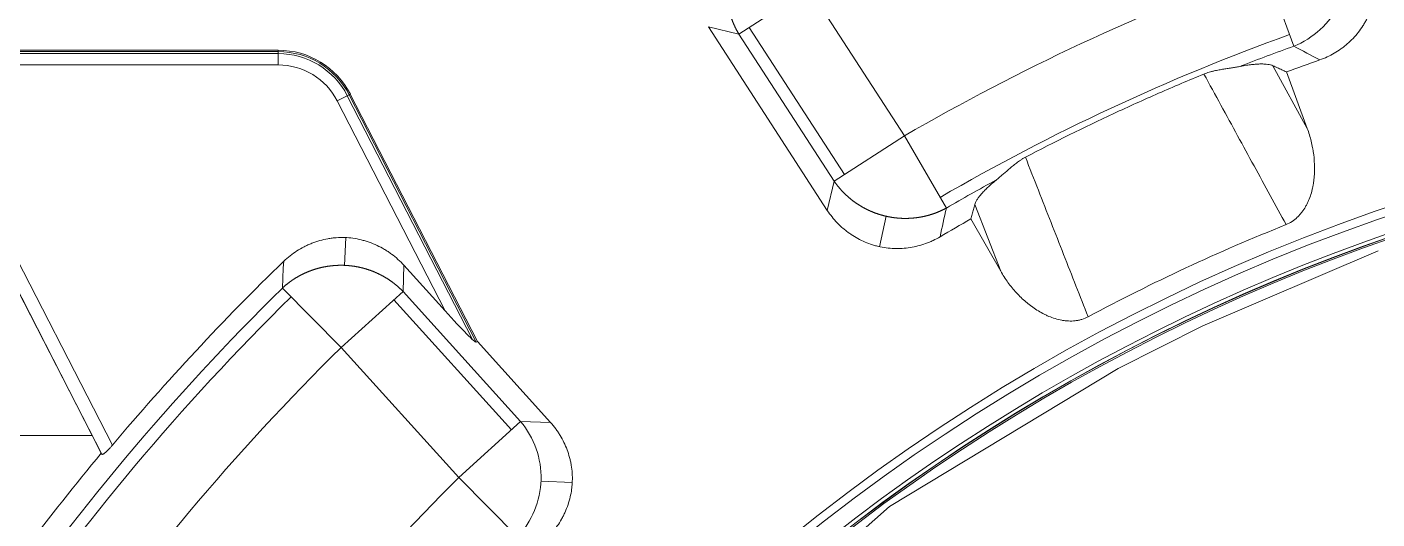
# Model space of a CAD drawing. Header units: millimetres. Extents: x 473 to 1051, y 289 to 609.
# Drawn here: x 530.4 to 600.4, y 538.2 to 563.7 of the extents above; entities that cross this region are included whole.
import ezdxf

# ---------------------------------------------------------------- set-up
doc = ezdxf.new("R2010")
doc.units = ezdxf.units.MM
doc.layers.add('core', color=7, linetype='Continuous', lineweight=20)

msp = doc.modelspace()

# ---------------------------------------------------------------- linework, layer by layer
at = {"layer": 'core', "lineweight": 13}
for p, q in [((596.116, 562.739), (594.647, 566.816)), ((567.341, 563.369), (570.979, 565.723)), ((570.979, 565.723), (575.923, 558.085)), ((567.341, 563.369), (565.765, 563.739)), ((572.823, 556.078), (567.879, 563.717)), ((567.341, 563.369), (572.285, 555.73)), ((543.453, 562.458), (524.717, 562.458)), ((524.717, 562.356), (543.453, 562.356)), ((543.453, 562.532), (543.453, 562.458)), ((543.453, 562.458), (543.453, 561.768)), ((524.717, 561.768), (543.453, 561.768)), ((524.717, 561.768), (534.849, 542.026)), ((545.603, 561.853), (545.642, 561.916)), ((524.094, 561.449), (534.301, 541.561)), ((546.51, 559.901), (547.123, 560.216)), ((553.531, 547.506), (547.033, 560.169)), ((547.123, 560.216), (547.189, 560.25)), ((553.716, 547.37), (547.123, 560.216)), ((552.102, 549.005), (546.51, 559.901)), ((575.923, 558.085), (572.285, 555.73)), ((578.101, 554.339), (575.923, 558.085)), ((571.927, 554.218), (572.285, 555.73)), ((574.635, 552.33), (574.983, 553.912)), ((546.893, 551.363), (546.963, 552.806)), ((549.967, 551.369), (549.925, 550.005)), ((546.709, 547.1), (543.666, 550.185)), ((546.709, 547.1), (549.925, 550.005)), ((556.023, 543.252), (549.925, 550.005)), ((549.449, 549.575), (555.548, 542.822)), ((552.808, 540.348), (546.709, 547.1)), ((556.023, 543.252), (552.808, 540.348)), ((556.023, 543.252), (557.577, 543.206)), ((552.808, 540.348), (555.862, 537.274)), ((557.079, 540.161), (558.698, 540.083))]:
    msp.add_line(p, q, dxfattribs=at)
at = {"layer": 'core', "lineweight": 18}
for p, q in [((571.927, 554.218), (565.765, 563.739)), ((473.422, 562.532), (543.453, 562.532)), ((595.037, 561.728), (596.818, 558.474)), ((533.802, 542.532), (524.08, 561.475)), ((595.736, 561.406), (596.818, 558.474)), ((547.189, 560.25), (553.778, 547.413)), ((580.918, 551.06), (579.57, 554.516)), ((580.918, 551.06), (579.366, 553.773)), ((600.501, 552.109), (591.41, 548.229)), ((549.967, 551.369), (552.102, 549.005)), ((591.41, 548.229), (587.01, 546.004)), ((553.716, 547.37), (553.778, 547.413)), ((553.778, 547.413), (557.577, 543.206)), ((587.01, 546.004), (575.154, 538.846)), ((533.802, 542.532), (473.422, 542.532)), ((534.274, 541.613), (533.802, 542.532)), ((575.154, 538.846), (565.761, 530.573))]:
    msp.add_line(p, q, dxfattribs=at)
at = {"layer": 'core', "lineweight": 13}
for centre, radius, start, end in [((633.434, 459.195), 114.397, 109.81924, 120.18076), ((633.434, 459.195), 110.705, 109.81924, 120.18076), ((543.453, 558.332), 4.126, 27.16814, 90), ((543.453, 558.332), 4.024, 27.16814, 90), ((633.434, 459.195), 110.064, 109.81924, 111.33931), ((543.453, 558.332), 3.436, 27.16814, 90), ((633.422, 459.219), 100.107, 306.80958, 233.19042), ((633.422, 459.219), 99.239, 100.9827, 225.04545), ((633.422, 459.219), 99.048, 101.05803, 224.91574), ((633.422, 459.219), 99.038, 101.0601, 224.90418), ((633.434, 459.195), 110.064, 118.64318, 120.18076), ((633.443, 459.202), 127.82, 134.61792, 145.38209), ((633.443, 459.202), 127.179, 134.61792, 145.38208), ((633.443, 459.202), 123.487, 134.61792, 145.38208), ((633.443, 459.202), 114.397, 134.81924, 145.18076)]:
    msp.add_arc(centre, radius, start, end, dxfattribs=at)
at = {"layer": 'core', "lineweight": 18}
for centre, radius, start, end in [((543.453, 558.332), 4.2, 27.16814, 90), ((633.434, 459.195), 108.942, 109.27821, 110.24483), ((633.422, 459.219), 100.547, 306.63636, 233.36541), ((633.422, 459.219), 98.958, 101.0725, 224.85525), ((633.434, 459.195), 108.942, 119.75517, 120.72179), ((633.422, 459.219), 101.52, 111.80212, 118.19788), ((633.443, 459.202), 128.766, 134.1628, 139.96807), ((633.443, 459.202), 128.942, 140.27289, 145.92127)]:
    msp.add_arc(centre, radius, start, end, dxfattribs=at)
msp.add_ellipse((551.883, 549.432), major_axis=(-1.833, 2.061), ratio=0.044109, start_param=1.739892, end_param=3.136155, dxfattribs=at)
at = {"layer": 'core', "lineweight": 13}
for points, knots in [([(598.789, 568.089), (599.075, 567.046), (598.844, 564.719), (597.122, 563.136), (596.116, 562.739)], [0, 0, 0, 0, 0.5, 1, 1, 1, 1]), ([(566.708, 565.723), (566.708, 565.713), (566.708, 565.692), (566.708, 565.66), (566.708, 565.629), (566.708, 565.597), (566.709, 565.566), (566.709, 565.534), (566.71, 565.503), (566.712, 565.471), (566.713, 565.439), (566.715, 565.407), (566.717, 565.376), (566.719, 565.344), (566.721, 565.312), (566.724, 565.28), (566.727, 565.249), (566.73, 565.217), (566.733, 565.185), (566.736, 565.153), (566.74, 565.121), (566.744, 565.089), (566.748, 565.057), (566.753, 565.025), (566.757, 564.993), (566.762, 564.961), (566.767, 564.929), (566.773, 564.897), (566.778, 564.866), (566.784, 564.834), (566.79, 564.802), (566.797, 564.77), (566.803, 564.738), (566.81, 564.706), (566.817, 564.674), (566.824, 564.642), (566.832, 564.61), (566.84, 564.578), (566.848, 564.546), (566.856, 564.514), (566.865, 564.483), (566.874, 564.451), (566.883, 564.419), (566.892, 564.387), (566.901, 564.356), (566.911, 564.324), (566.921, 564.292), (566.932, 564.261), (566.942, 564.229), (566.953, 564.197), (566.964, 564.166), (566.975, 564.134), (566.987, 564.103), (566.999, 564.072), (567.011, 564.04), (567.023, 564.009), (567.035, 563.978), (567.048, 563.947), (567.061, 563.916), (567.075, 563.885), (567.088, 563.854), (567.102, 563.823), (567.116, 563.792), (567.131, 563.761), (567.145, 563.73), (567.16, 563.7), (567.175, 563.669), (567.191, 563.639), (567.206, 563.608), (567.222, 563.578), (567.238, 563.548), (567.255, 563.518), (567.272, 563.488), (567.289, 563.458), (567.306, 563.428), (567.323, 563.398), (567.335, 563.378), (567.341, 563.369)], [0, 0, 0, 0, 0.012634, 0.025286, 0.037954, 0.05064, 0.063343, 0.076063, 0.088801, 0.101556, 0.114329, 0.127119, 0.139927, 0.152753, 0.165597, 0.178459, 0.191339, 0.204237, 0.217154, 0.230088, 0.243041, 0.256013, 0.269003, 0.282012, 0.295039, 0.308086, 0.321151, 0.334235, 0.347338, 0.36046, 0.373601, 0.386762, 0.399942, 0.413141, 0.42636, 0.439598, 0.452856, 0.466134, 0.479431, 0.492748, 0.506085, 0.519442, 0.532819, 0.546216, 0.559633, 0.573071, 0.586529, 0.600007, 0.613506, 0.627025, 0.640564, 0.654124, 0.667705, 0.681307, 0.69493, 0.708573, 0.722237, 0.735922, 0.749629, 0.763356, 0.777105, 0.790874, 0.804665, 0.818478, 0.832311, 0.846166, 0.860043, 0.873941, 0.887861, 0.901802, 0.915765, 0.929749, 0.943756, 0.957784, 0.971834, 0.985906, 1, 1, 1, 1]), ([(572.285, 555.73), (572.291, 555.721), (572.304, 555.703), (572.323, 555.676), (572.342, 555.649), (572.362, 555.623), (572.381, 555.596), (572.401, 555.57), (572.421, 555.543), (572.441, 555.517), (572.462, 555.492), (572.482, 555.466), (572.503, 555.44), (572.524, 555.415), (572.545, 555.39), (572.566, 555.364), (572.588, 555.34), (572.61, 555.315), (572.631, 555.29), (572.653, 555.266), (572.676, 555.242), (572.698, 555.218), (572.721, 555.194), (572.743, 555.17), (572.766, 555.146), (572.789, 555.123), (572.813, 555.1), (572.836, 555.077), (572.86, 555.054), (572.883, 555.031), (572.907, 555.009), (572.931, 554.986), (572.955, 554.964), (572.98, 554.942), (573.004, 554.921), (573.029, 554.899), (573.054, 554.878), (573.079, 554.856), (573.104, 554.835), (573.129, 554.815), (573.155, 554.794), (573.18, 554.773), (573.206, 554.753), (573.232, 554.733), (573.258, 554.713), (573.284, 554.694), (573.31, 554.674), (573.337, 554.655), (573.363, 554.636), (573.39, 554.617), (573.417, 554.598), (573.444, 554.58), (573.471, 554.561), (573.498, 554.543), (573.526, 554.525), (573.553, 554.508), (573.581, 554.49), (573.608, 554.473), (573.636, 554.456), (573.664, 554.439), (573.692, 554.422), (573.721, 554.406), (573.749, 554.39), (573.777, 554.374), (573.806, 554.358), (573.835, 554.342), (573.863, 554.327), (573.892, 554.312), (573.921, 554.297), (573.95, 554.282), (573.98, 554.267), (574.009, 554.253), (574.038, 554.239), (574.068, 554.225), (574.097, 554.211), (574.127, 554.198), (574.157, 554.184), (574.187, 554.171), (574.217, 554.159), (574.247, 554.146), (574.277, 554.134), (574.307, 554.121), (574.337, 554.109), (574.368, 554.098), (574.398, 554.086), (574.429, 554.075), (574.459, 554.064), (574.49, 554.053), (574.521, 554.042), (574.552, 554.032), (574.583, 554.022), (574.614, 554.012), (574.645, 554.002), (574.676, 553.992), (574.707, 553.983), (574.739, 553.974), (574.77, 553.965), (574.801, 553.957), (574.833, 553.948), (574.864, 553.94), (574.896, 553.932), (574.928, 553.925), (574.959, 553.917), (574.991, 553.91), (575.023, 553.903), (575.055, 553.896), (575.087, 553.89), (575.119, 553.883), (575.151, 553.877), (575.183, 553.871), (575.215, 553.866), (575.247, 553.86), (575.279, 553.855), (575.311, 553.85), (575.344, 553.846), (575.376, 553.841), (575.408, 553.837), (575.441, 553.833), (575.473, 553.829), (575.505, 553.826), (575.538, 553.822), (575.57, 553.819), (575.603, 553.816), (575.635, 553.814), (575.668, 553.811), (575.7, 553.809), (575.733, 553.807), (575.765, 553.806), (575.798, 553.804), (575.83, 553.803), (575.863, 553.802), (575.896, 553.802), (575.928, 553.801), (575.961, 553.801), (575.994, 553.801), (576.026, 553.801), (576.059, 553.802), (576.091, 553.802), (576.124, 553.803), (576.157, 553.805), (576.189, 553.806), (576.222, 553.808), (576.255, 553.81), (576.287, 553.812), (576.32, 553.814), (576.352, 553.817), (576.385, 553.82), (576.417, 553.823), (576.45, 553.826), (576.482, 553.83), (576.515, 553.833), (576.547, 553.837), (576.58, 553.842), (576.612, 553.846), (576.644, 553.851), (576.677, 553.856), (576.709, 553.861), (576.741, 553.867), (576.774, 553.872), (576.806, 553.878), (576.838, 553.884), (576.87, 553.891), (576.902, 553.898), (576.934, 553.904), (576.966, 553.912), (576.998, 553.919), (577.03, 553.926), (577.062, 553.934), (577.094, 553.942), (577.125, 553.951), (577.157, 553.959), (577.189, 553.968), (577.22, 553.977), (577.252, 553.986), (577.283, 553.996), (577.314, 554.005), (577.346, 554.015), (577.377, 554.026), (577.408, 554.036), (577.439, 554.047), (577.47, 554.057), (577.501, 554.069), (577.532, 554.08), (577.563, 554.091), (577.593, 554.103), (577.624, 554.115), (577.655, 554.128), (577.685, 554.14), (577.715, 554.153), (577.746, 554.166), (577.776, 554.179), (577.806, 554.192), (577.836, 554.206), (577.866, 554.22), (577.896, 554.234), (577.925, 554.248), (577.955, 554.263), (577.984, 554.278), (578.014, 554.293), (578.043, 554.308), (578.072, 554.323), (578.092, 554.334), (578.101, 554.339)], [0, 0, 0, 0, 0.005086, 0.010169, 0.015251, 0.020329, 0.025406, 0.03048, 0.035551, 0.04062, 0.045687, 0.050752, 0.055815, 0.060875, 0.065933, 0.070988, 0.076042, 0.081093, 0.086143, 0.09119, 0.096235, 0.101277, 0.106318, 0.111357, 0.116394, 0.121428, 0.126461, 0.131492, 0.13652, 0.141547, 0.146572, 0.151595, 0.156616, 0.161636, 0.166653, 0.171669, 0.176683, 0.181695, 0.186705, 0.191714, 0.196721, 0.201727, 0.20673, 0.211733, 0.216733, 0.221732, 0.22673, 0.231726, 0.23672, 0.241713, 0.246705, 0.251695, 0.256684, 0.261672, 0.266658, 0.271643, 0.276626, 0.281608, 0.286589, 0.291569, 0.296548, 0.301526, 0.306502, 0.311477, 0.316452, 0.321425, 0.326397, 0.331368, 0.336339, 0.341308, 0.346276, 0.351244, 0.35621, 0.361176, 0.366141, 0.371106, 0.376069, 0.381032, 0.385994, 0.390956, 0.395917, 0.400877, 0.405837, 0.410796, 0.415754, 0.420713, 0.42567, 0.430628, 0.435584, 0.440541, 0.445497, 0.450453, 0.455408, 0.460364, 0.465319, 0.470274, 0.475228, 0.480183, 0.485137, 0.490092, 0.495046, 0.5, 0.504955, 0.509909, 0.514863, 0.519818, 0.524772, 0.529727, 0.534682, 0.539637, 0.544592, 0.549548, 0.554503, 0.55946, 0.564416, 0.569373, 0.57433, 0.579288, 0.584246, 0.589205, 0.594164, 0.599124, 0.604084, 0.609045, 0.614006, 0.618968, 0.623931, 0.628895, 0.633859, 0.638824, 0.64379, 0.648757, 0.653724, 0.658693, 0.663662, 0.668632, 0.673603, 0.678576, 0.683549, 0.688523, 0.693498, 0.698475, 0.703452, 0.708431, 0.713411, 0.718392, 0.723374, 0.728358, 0.733343, 0.738329, 0.743316, 0.748305, 0.753295, 0.758287, 0.76328, 0.768275, 0.773271, 0.778268, 0.783267, 0.788268, 0.79327, 0.798274, 0.803279, 0.808286, 0.813295, 0.818305, 0.823318, 0.828332, 0.833347, 0.838365, 0.843384, 0.848405, 0.853428, 0.858453, 0.86348, 0.868509, 0.873539, 0.878572, 0.883607, 0.888643, 0.893682, 0.898723, 0.903766, 0.908811, 0.913858, 0.918907, 0.923958, 0.929012, 0.934067, 0.939125, 0.944186, 0.949248, 0.954313, 0.95938, 0.964449, 0.969521, 0.974595, 0.979671, 0.98475, 0.989831, 0.994914, 1, 1, 1, 1]), ([(549.925, 550.005), (549.917, 550.012), (549.902, 550.028), (549.88, 550.051), (549.857, 550.074), (549.834, 550.096), (549.811, 550.119), (549.788, 550.141), (549.764, 550.163), (549.741, 550.185), (549.717, 550.207), (549.693, 550.229), (549.669, 550.25), (549.645, 550.271), (549.621, 550.292), (549.596, 550.313), (549.571, 550.334), (549.547, 550.354), (549.522, 550.375), (549.497, 550.395), (549.471, 550.415), (549.446, 550.434), (549.421, 550.454), (549.395, 550.473), (549.369, 550.492), (549.343, 550.511), (549.317, 550.53), (549.291, 550.549), (549.265, 550.567), (549.239, 550.585), (549.212, 550.603), (549.185, 550.621), (549.159, 550.639), (549.132, 550.656), (549.105, 550.673), (549.078, 550.69), (549.05, 550.707), (549.023, 550.724), (548.996, 550.74), (548.968, 550.756), (548.94, 550.773), (548.912, 550.788), (548.885, 550.804), (548.857, 550.819), (548.828, 550.835), (548.8, 550.85), (548.772, 550.864), (548.743, 550.879), (548.715, 550.893), (548.686, 550.907), (548.658, 550.921), (548.629, 550.935), (548.6, 550.949), (548.571, 550.962), (548.542, 550.975), (548.513, 550.988), (548.483, 551.001), (548.454, 551.013), (548.425, 551.026), (548.395, 551.038), (548.366, 551.05), (548.336, 551.061), (548.306, 551.073), (548.276, 551.084), (548.246, 551.095), (548.216, 551.106), (548.186, 551.116), (548.156, 551.127), (548.126, 551.137), (548.096, 551.147), (548.066, 551.157), (548.035, 551.166), (548.005, 551.175), (547.974, 551.184), (547.944, 551.193), (547.913, 551.202), (547.882, 551.21), (547.852, 551.219), (547.821, 551.227), (547.79, 551.234), (547.759, 551.242), (547.728, 551.249), (547.697, 551.256), (547.666, 551.263), (547.635, 551.27), (547.604, 551.276), (547.573, 551.283), (547.542, 551.289), (547.51, 551.294), (547.479, 551.3), (547.448, 551.305), (547.416, 551.311), (547.385, 551.315), (547.354, 551.32), (547.322, 551.325), (547.291, 551.329), (547.259, 551.333), (547.228, 551.337), (547.196, 551.34), (547.164, 551.344), (547.133, 551.347), (547.101, 551.35), (547.07, 551.352), (547.038, 551.355), (547.006, 551.357), (546.975, 551.359), (546.943, 551.361), (546.911, 551.363), (546.879, 551.364), (546.848, 551.365), (546.816, 551.366), (546.784, 551.367), (546.752, 551.367), (546.721, 551.367), (546.689, 551.367), (546.657, 551.367), (546.625, 551.367), (546.594, 551.366), (546.562, 551.365), (546.53, 551.364), (546.498, 551.363), (546.467, 551.361), (546.435, 551.359), (546.403, 551.358), (546.372, 551.355), (546.34, 551.353), (546.308, 551.35), (546.277, 551.347), (546.245, 551.344), (546.213, 551.341), (546.182, 551.337), (546.15, 551.334), (546.119, 551.33), (546.087, 551.325), (546.056, 551.321), (546.024, 551.316), (545.993, 551.311), (545.962, 551.306), (545.93, 551.301), (545.899, 551.295), (545.868, 551.29), (545.836, 551.284), (545.805, 551.277), (545.774, 551.271), (545.743, 551.264), (545.712, 551.258), (545.681, 551.25), (545.65, 551.243), (545.619, 551.236), (545.588, 551.228), (545.557, 551.22), (545.526, 551.212), (545.496, 551.203), (545.465, 551.195), (545.434, 551.186), (545.404, 551.177), (545.373, 551.167), (545.343, 551.158), (545.313, 551.148), (545.282, 551.138), (545.252, 551.128), (545.222, 551.118), (545.192, 551.107), (545.162, 551.096), (545.132, 551.085), (545.102, 551.074), (545.072, 551.063), (545.043, 551.051), (545.013, 551.039), (544.983, 551.027), (544.954, 551.015), (544.925, 551.002), (544.895, 550.99), (544.866, 550.977), (544.837, 550.964), (544.808, 550.95), (544.779, 550.937), (544.75, 550.923), (544.721, 550.909), (544.693, 550.895), (544.664, 550.88), (544.636, 550.866), (544.607, 550.851), (544.579, 550.836), (544.551, 550.821), (544.523, 550.805), (544.495, 550.79), (544.467, 550.774), (544.439, 550.758), (544.412, 550.741), (544.384, 550.725), (544.357, 550.708), (544.329, 550.691), (544.302, 550.674), (544.275, 550.657), (544.248, 550.64), (544.221, 550.622), (544.195, 550.604), (544.168, 550.586), (544.142, 550.568), (544.115, 550.549), (544.089, 550.531), (544.063, 550.512), (544.037, 550.493), (544.012, 550.474), (543.986, 550.454), (543.96, 550.435), (543.935, 550.415), (543.91, 550.395), (543.885, 550.375), (543.86, 550.354), (543.835, 550.334), (543.81, 550.313), (543.786, 550.292), (543.761, 550.271), (543.737, 550.25), (543.713, 550.228), (543.689, 550.207), (543.673, 550.192), (543.666, 550.185)], [0, 0, 0, 0, 0.004703, 0.009403, 0.014101, 0.018797, 0.02349, 0.028181, 0.03287, 0.037556, 0.04224, 0.046921, 0.0516, 0.056277, 0.060952, 0.065624, 0.070295, 0.074962, 0.079628, 0.084292, 0.088953, 0.093612, 0.098269, 0.102924, 0.107577, 0.112228, 0.116877, 0.121523, 0.126168, 0.130811, 0.135451, 0.14009, 0.144727, 0.149362, 0.153995, 0.158626, 0.163255, 0.167882, 0.172508, 0.177131, 0.181753, 0.186373, 0.190992, 0.195609, 0.200224, 0.204837, 0.209449, 0.214059, 0.218667, 0.223274, 0.22788, 0.232483, 0.237086, 0.241686, 0.246286, 0.250884, 0.25548, 0.260075, 0.264669, 0.269261, 0.273852, 0.278442, 0.283031, 0.287618, 0.292204, 0.296789, 0.301372, 0.305955, 0.310536, 0.315116, 0.319695, 0.324273, 0.328851, 0.333427, 0.338002, 0.342576, 0.347149, 0.351721, 0.356293, 0.360864, 0.365433, 0.370002, 0.374571, 0.379138, 0.383705, 0.388271, 0.392837, 0.397401, 0.401966, 0.406529, 0.411092, 0.415655, 0.420217, 0.424778, 0.429339, 0.4339, 0.43846, 0.44302, 0.44758, 0.452139, 0.456698, 0.461257, 0.465816, 0.470374, 0.474932, 0.47949, 0.484048, 0.488606, 0.493163, 0.497721, 0.502279, 0.506836, 0.511394, 0.515952, 0.52051, 0.525067, 0.529626, 0.534184, 0.538742, 0.543301, 0.54786, 0.552419, 0.556979, 0.561539, 0.566099, 0.57066, 0.575221, 0.579783, 0.584345, 0.588907, 0.59347, 0.598034, 0.602598, 0.607163, 0.611728, 0.616295, 0.620861, 0.625429, 0.629997, 0.634566, 0.639136, 0.643707, 0.648278, 0.65285, 0.657424, 0.661998, 0.666573, 0.671149, 0.675726, 0.680304, 0.684883, 0.689464, 0.694045, 0.698627, 0.703211, 0.707796, 0.712382, 0.716969, 0.721557, 0.726147, 0.730738, 0.735331, 0.739924, 0.744519, 0.749116, 0.753714, 0.758313, 0.762914, 0.767516, 0.77212, 0.776725, 0.781332, 0.785941, 0.790551, 0.795163, 0.799776, 0.804391, 0.809008, 0.813626, 0.818246, 0.822868, 0.827492, 0.832118, 0.836745, 0.841374, 0.846005, 0.850638, 0.855273, 0.85991, 0.864548, 0.869189, 0.873832, 0.878476, 0.883123, 0.887772, 0.892423, 0.897076, 0.90173, 0.906388, 0.911047, 0.915708, 0.920372, 0.925037, 0.929705, 0.934376, 0.939048, 0.943723, 0.948399, 0.953079, 0.95776, 0.962444, 0.96713, 0.971819, 0.97651, 0.981203, 0.985899, 0.990597, 0.995297, 1, 1, 1, 1]), ([(556.023, 543.252), (556.724, 542.428), (557.497, 540.221), (556.606, 538.059), (555.862, 537.274)], [0, 0, 0, 0, 0.5, 1, 1, 1, 1])]:
    msp.add_open_spline(points, degree=3, knots=knots, dxfattribs=at)
at = {"layer": 'core', "lineweight": 18}
for points, knots in [([(597.466, 562.028), (597.598, 562.074), (597.726, 562.126), (597.977, 562.242), (598.221, 562.37), (598.452, 562.52), (598.621, 562.641), (598.677, 562.683), (598.759, 562.748), (598.786, 562.77), (598.84, 562.814), (598.866, 562.837), (598.997, 562.95), (599.197, 563.141), (599.378, 563.349), (599.548, 563.566), (599.629, 563.678), (599.722, 563.825), (599.741, 563.855), (599.777, 563.914), (599.83, 564.004), (599.879, 564.096), (599.973, 564.281), (600.029, 564.406), (600.128, 564.663), (600.171, 564.794), (600.226, 564.994), (600.243, 565.061), (600.266, 565.163), (600.274, 565.197), (600.287, 565.265), (600.294, 565.3), (600.324, 565.471), (600.342, 565.608), (600.364, 565.883), (600.369, 566.021), (600.366, 566.297), (600.358, 566.435), (600.34, 566.608), (600.336, 566.643), (600.327, 566.712), (600.312, 566.816), (600.294, 566.918), (600.252, 567.123), (600.218, 567.258), (600.177, 567.391)], [0, 0, 0, 0, 0.0625, 0.0625, 0.125, 0.1875, 0.1875, 0.21875, 0.21875, 0.234375, 0.234375, 0.25, 0.25, 0.3125, 0.375, 0.375, 0.4375, 0.4375, 0.453125, 0.453125, 0.46875, 0.5, 0.5, 0.5625, 0.5625, 0.625, 0.625, 0.65625, 0.65625, 0.671875, 0.671875, 0.6875, 0.6875, 0.75, 0.75, 0.8125, 0.8125, 0.875, 0.875, 0.890625, 0.890625, 0.90625, 0.9375, 0.9375, 1, 1, 1, 1]), ([(591.461, 561.296), (591.55, 561.332), (591.638, 561.363), (591.771, 561.403), (591.815, 561.415), (591.881, 561.432), (591.903, 561.438), (591.946, 561.448), (591.968, 561.453), (592.077, 561.478), (592.162, 561.495), (592.327, 561.525), (592.407, 561.539), (592.565, 561.564), (592.642, 561.576), (592.794, 561.599), (592.868, 561.61), (593.012, 561.633), (593.083, 561.645), (593.22, 561.669), (593.288, 561.682), (593.353, 561.696)], [0, 0, 0, 0, 0.125, 0.125, 0.1875, 0.1875, 0.21875, 0.21875, 0.25, 0.25, 0.375, 0.375, 0.5, 0.5, 0.625, 0.625, 0.75, 0.75, 0.875, 0.875, 1, 1, 1, 1]), ([(593.353, 561.695), (593.461, 561.717), (593.562, 561.734), (593.756, 561.764), (593.847, 561.776), (594.022, 561.796), (594.105, 561.803), (594.262, 561.814), (594.336, 561.817), (594.477, 561.818), (594.543, 561.817), (594.666, 561.81), (594.723, 561.804), (594.828, 561.789), (594.924, 561.77), (595.002, 561.743), (595.037, 561.728)], [0, 0, 0, 0, 0.125, 0.125, 0.25, 0.25, 0.375, 0.375, 0.5, 0.5, 0.625, 0.625, 0.75, 0.75, 0.875, 1, 1, 1, 1]), ([(582.199, 556.977), (583.709, 557.768), (585.236, 558.524), (587.551, 559.603), (588.327, 559.954), (589.888, 560.639), (590.672, 560.972), (591.461, 561.296)], [0, 0, 0, 0, 0.5, 0.5, 0.75, 0.75, 1, 1, 1, 1]), ([(595.717, 553.478), (595.443, 553.982), (594.889, 554.998), (594.052, 556.536), (593.201, 558.1), (592.335, 559.689), (591.753, 560.757), (591.46, 561.296)], [0, 0, 0, 0, 0.19335, 0.390025, 0.590025, 0.79335, 1, 1, 1, 1]), ([(595.717, 553.478), (595.827, 553.523), (595.93, 553.577), (596.124, 553.704), (596.215, 553.776), (596.322, 553.877), (596.343, 553.898), (596.384, 553.94), (596.444, 554.004), (596.5, 554.071), (596.607, 554.21), (596.671, 554.307), (596.744, 554.434), (596.759, 554.46), (596.786, 554.512), (596.826, 554.59), (596.863, 554.669), (596.931, 554.83), (596.971, 554.939), (597.04, 555.16), (597.07, 555.273), (597.101, 555.415), (597.106, 555.444), (597.118, 555.502), (597.123, 555.53), (597.138, 555.617), (597.147, 555.675), (597.17, 555.848), (597.181, 555.963), (597.195, 556.194), (597.198, 556.31), (597.196, 556.656), (597.18, 556.888), (597.143, 557.177), (597.135, 557.235), (597.116, 557.35), (597.106, 557.408), (597.074, 557.579), (597.049, 557.693), (596.966, 558.032), (596.898, 558.254), (596.818, 558.474)], [0, 0, 0, 0, 0.0625, 0.0625, 0.125, 0.125, 0.140625, 0.140625, 0.15625, 0.1875, 0.1875, 0.25, 0.25, 0.265625, 0.265625, 0.28125, 0.3125, 0.3125, 0.375, 0.375, 0.4375, 0.4375, 0.453125, 0.453125, 0.46875, 0.46875, 0.5, 0.5, 0.5625, 0.5625, 0.625, 0.625, 0.75, 0.75, 0.78125, 0.78125, 0.8125, 0.8125, 0.875, 0.875, 1, 1, 1, 1]), ([(580.684, 555.79), (580.736, 555.832), (580.789, 555.875), (580.895, 555.964), (580.949, 556.01), (581.058, 556.105), (581.113, 556.153), (581.227, 556.253), (581.285, 556.304), (581.404, 556.408), (581.466, 556.46), (581.563, 556.541), (581.597, 556.568), (581.664, 556.622), (581.698, 556.649), (581.804, 556.729), (581.877, 556.781), (581.974, 556.845), (581.994, 556.858), (582.034, 556.883), (582.095, 556.92), (582.157, 556.955), (582.199, 556.977)], [0, 0, 0, 0, 0.125, 0.125, 0.25, 0.25, 0.375, 0.375, 0.5, 0.5, 0.625, 0.625, 0.6875, 0.6875, 0.75, 0.75, 0.875, 0.875, 0.90625, 0.90625, 0.9375, 1, 1, 1, 1]), ([(582.2, 556.978), (582.424, 556.407), (582.868, 555.275), (583.529, 553.59), (584.18, 551.933), (584.82, 550.303), (585.242, 549.225), (585.452, 548.691)], [0, 0, 0, 0, 0.20665, 0.409975, 0.609975, 0.80665, 1, 1, 1, 1]), ([(579.57, 554.516), (579.58, 554.552), (579.61, 554.63), (579.658, 554.716), (579.714, 554.806), (579.746, 554.853), (579.819, 554.951), (579.86, 555.002), (579.952, 555.109), (580.002, 555.164), (580.071, 555.236), (580.085, 555.251), (580.114, 555.28), (580.158, 555.325), (580.205, 555.37), (580.301, 555.462), (580.37, 555.525), (580.519, 555.654), (580.598, 555.721), (580.684, 555.79)], [0, 0, 0, 0, 0.125, 0.25, 0.25, 0.375, 0.375, 0.5, 0.5, 0.625, 0.625, 0.65625, 0.65625, 0.6875, 0.75, 0.75, 0.875, 0.875, 1, 1, 1, 1]), ([(571.927, 554.218), (572.003, 554.101), (572.084, 553.988), (572.256, 553.772), (572.438, 553.565), (572.638, 553.375), (572.796, 553.24), (572.849, 553.196), (572.932, 553.131), (572.959, 553.11), (573.015, 553.068), (573.043, 553.048), (573.185, 552.947), (573.417, 552.798), (573.662, 552.672), (573.913, 552.557), (574.041, 552.505), (574.206, 552.449), (574.239, 552.438), (574.305, 552.417), (574.405, 552.386), (574.506, 552.36), (574.708, 552.313), (574.843, 552.288), (575.116, 552.253), (575.253, 552.241), (575.46, 552.235), (575.53, 552.234), (575.634, 552.235), (575.669, 552.236), (575.739, 552.239), (575.773, 552.241), (575.947, 552.252), (576.084, 552.267), (576.357, 552.31), (576.492, 552.338), (576.76, 552.406), (576.892, 552.446), (577.056, 552.505), (577.089, 552.517), (577.154, 552.542), (577.251, 552.581), (577.347, 552.623), (577.535, 552.711), (577.659, 552.776), (577.779, 552.847)], [0, 0, 0, 0, 0.0625, 0.0625, 0.125, 0.1875, 0.1875, 0.21875, 0.21875, 0.234375, 0.234375, 0.25, 0.25, 0.3125, 0.375, 0.375, 0.4375, 0.4375, 0.453125, 0.453125, 0.46875, 0.5, 0.5, 0.5625, 0.5625, 0.625, 0.625, 0.65625, 0.65625, 0.671875, 0.671875, 0.6875, 0.6875, 0.75, 0.75, 0.8125, 0.8125, 0.875, 0.875, 0.890625, 0.890625, 0.90625, 0.9375, 0.9375, 1, 1, 1, 1]), ([(543.732, 551.573), (543.838, 551.675), (543.947, 551.771), (544.175, 551.951), (544.41, 552.118), (544.662, 552.263), (544.824, 552.345), (544.857, 552.362), (544.923, 552.393), (544.956, 552.409), (545.056, 552.454), (545.123, 552.482), (545.326, 552.562), (545.463, 552.608), (545.742, 552.687), (545.882, 552.719), (546.097, 552.758), (546.169, 552.769), (546.277, 552.782), (546.313, 552.786), (546.386, 552.794), (546.423, 552.797), (546.605, 552.81), (546.75, 552.813), (547.039, 552.804), (547.327, 552.779), (547.612, 552.724), (547.825, 552.671), (547.895, 552.652), (548.035, 552.61), (548.104, 552.587), (548.31, 552.514), (548.577, 552.403), (548.834, 552.267), (548.99, 552.174), (549.021, 552.155), (549.083, 552.116), (549.114, 552.096), (549.205, 552.035), (549.265, 551.994), (549.441, 551.864), (549.665, 551.681), (549.87, 551.477), (549.967, 551.369)], [0, 0, 0, 0, 0.0625, 0.0625, 0.125, 0.1875, 0.1875, 0.203125, 0.203125, 0.21875, 0.21875, 0.25, 0.25, 0.3125, 0.3125, 0.375, 0.375, 0.40625, 0.40625, 0.421875, 0.421875, 0.4375, 0.4375, 0.5, 0.5, 0.5625, 0.625, 0.625, 0.65625, 0.65625, 0.6875, 0.6875, 0.75, 0.8125, 0.8125, 0.828125, 0.828125, 0.84375, 0.84375, 0.875, 0.875, 0.9375, 1, 1, 1, 1]), ([(580.918, 551.06), (581.034, 550.857), (581.161, 550.662), (581.433, 550.289), (581.579, 550.111), (581.813, 549.856), (581.894, 549.773), (582.061, 549.612), (582.147, 549.533), (582.258, 549.438), (582.281, 549.42), (582.326, 549.382), (582.394, 549.327), (582.463, 549.274), (582.603, 549.17), (582.699, 549.104), (582.895, 548.98), (582.995, 548.921), (583.15, 548.839), (583.202, 548.813), (583.281, 548.776), (583.308, 548.763), (583.361, 548.74), (583.388, 548.728), (583.523, 548.671), (583.633, 548.631), (583.856, 548.564), (583.969, 548.536), (584.141, 548.505), (584.199, 548.496), (584.286, 548.486), (584.316, 548.483), (584.374, 548.479), (584.403, 548.477), (584.55, 548.471), (584.666, 548.474), (584.84, 548.494), (584.898, 548.503), (584.984, 548.521), (585.013, 548.527), (585.07, 548.542), (585.098, 548.55), (585.239, 548.592), (585.348, 548.636), (585.452, 548.691)], [0, 0, 0, 0, 0.125, 0.125, 0.25, 0.25, 0.3125, 0.3125, 0.375, 0.375, 0.390625, 0.390625, 0.40625, 0.4375, 0.4375, 0.5, 0.5, 0.5625, 0.5625, 0.59375, 0.59375, 0.609375, 0.609375, 0.625, 0.625, 0.6875, 0.6875, 0.75, 0.75, 0.78125, 0.78125, 0.796875, 0.796875, 0.8125, 0.8125, 0.875, 0.875, 0.90625, 0.90625, 0.921875, 0.921875, 0.9375, 0.9375, 1, 1, 1, 1]), ([(557.386, 537.2), (557.486, 537.297), (557.58, 537.399), (557.758, 537.61), (557.925, 537.829), (558.072, 538.063), (558.174, 538.244), (558.207, 538.305), (558.254, 538.399), (558.269, 538.43), (558.299, 538.493), (558.313, 538.525), (558.384, 538.683), (558.484, 538.94), (558.56, 539.205), (558.623, 539.473), (558.649, 539.61), (558.672, 539.782), (558.676, 539.817), (558.683, 539.886), (558.693, 539.99), (558.699, 540.094), (558.706, 540.301), (558.703, 540.439), (558.685, 540.713), (558.669, 540.85), (558.634, 541.054), (558.621, 541.123), (558.599, 541.225), (558.591, 541.259), (558.575, 541.326), (558.566, 541.36), (558.522, 541.528), (558.479, 541.66), (558.384, 541.918), (558.33, 542.045), (558.21, 542.294), (558.144, 542.416), (558.055, 542.566), (558.036, 542.595), (557.999, 542.654), (557.942, 542.742), (557.882, 542.827), (557.758, 542.995), (557.67, 543.103), (557.577, 543.206)], [0, 0, 0, 0, 0.0625, 0.0625, 0.125, 0.1875, 0.1875, 0.21875, 0.21875, 0.234375, 0.234375, 0.25, 0.25, 0.3125, 0.375, 0.375, 0.4375, 0.4375, 0.453125, 0.453125, 0.46875, 0.5, 0.5, 0.5625, 0.5625, 0.625, 0.625, 0.65625, 0.65625, 0.671875, 0.671875, 0.6875, 0.6875, 0.75, 0.75, 0.8125, 0.8125, 0.875, 0.875, 0.890625, 0.890625, 0.90625, 0.9375, 0.9375, 1, 1, 1, 1]), ([(534.849, 542.026), (534.819, 541.989), (534.788, 541.954), (534.742, 541.902), (534.726, 541.886), (534.703, 541.86), (534.696, 541.852), (534.68, 541.836), (534.673, 541.828), (534.634, 541.788), (534.605, 541.758), (534.562, 541.716), (534.548, 541.703), (534.527, 541.684), (534.52, 541.678), (534.506, 541.666), (534.5, 541.66), (534.467, 541.632), (534.443, 541.613), (534.416, 541.593), (534.411, 541.59), (534.4, 541.583), (534.395, 541.58), (534.38, 541.571), (534.362, 541.561), (534.347, 541.555), (534.337, 541.552), (534.334, 541.551), (534.328, 541.55), (534.325, 541.55), (534.312, 541.55), (534.305, 541.554), (534.3, 541.562)], [0, 0, 0, 0, 0.125, 0.125, 0.1875, 0.1875, 0.21875, 0.21875, 0.25, 0.25, 0.375, 0.375, 0.4375, 0.4375, 0.46875, 0.46875, 0.5, 0.5, 0.625, 0.625, 0.65625, 0.65625, 0.6875, 0.6875, 0.75, 0.8125, 0.8125, 0.84375, 0.84375, 0.875, 0.875, 1, 1, 1, 1])]:
    msp.add_open_spline(points, degree=3, knots=knots, dxfattribs=at)
at = {"layer": 'core', "lineweight": 13}
for points in [[(597.466, 562.028), (597.019, 562.268), (596.569, 562.505), (596.116, 562.739)], [(578.101, 554.339), (577.99, 553.841), (577.882, 553.344), (577.779, 552.847)], [(543.666, 550.185), (543.685, 550.647), (543.707, 551.11), (543.732, 551.574)]]:
    msp.add_open_spline(points, degree=3, dxfattribs=at)
at = {"layer": 'core', "lineweight": 18}
for points in [[(595.037, 561.728), (595.114, 561.692), (595.27, 561.621), (595.503, 561.514), (595.658, 561.442), (595.736, 561.406)], [(579.366, 553.773), (579.389, 553.856), (579.434, 554.021), (579.502, 554.269), (579.547, 554.433), (579.57, 554.516)], [(534.274, 541.613), (534.283, 541.596), (534.292, 541.579), (534.3, 541.562)]]:
    msp.add_open_spline(points, degree=3, dxfattribs=at)

doc.saveas('drawing.dxf')
